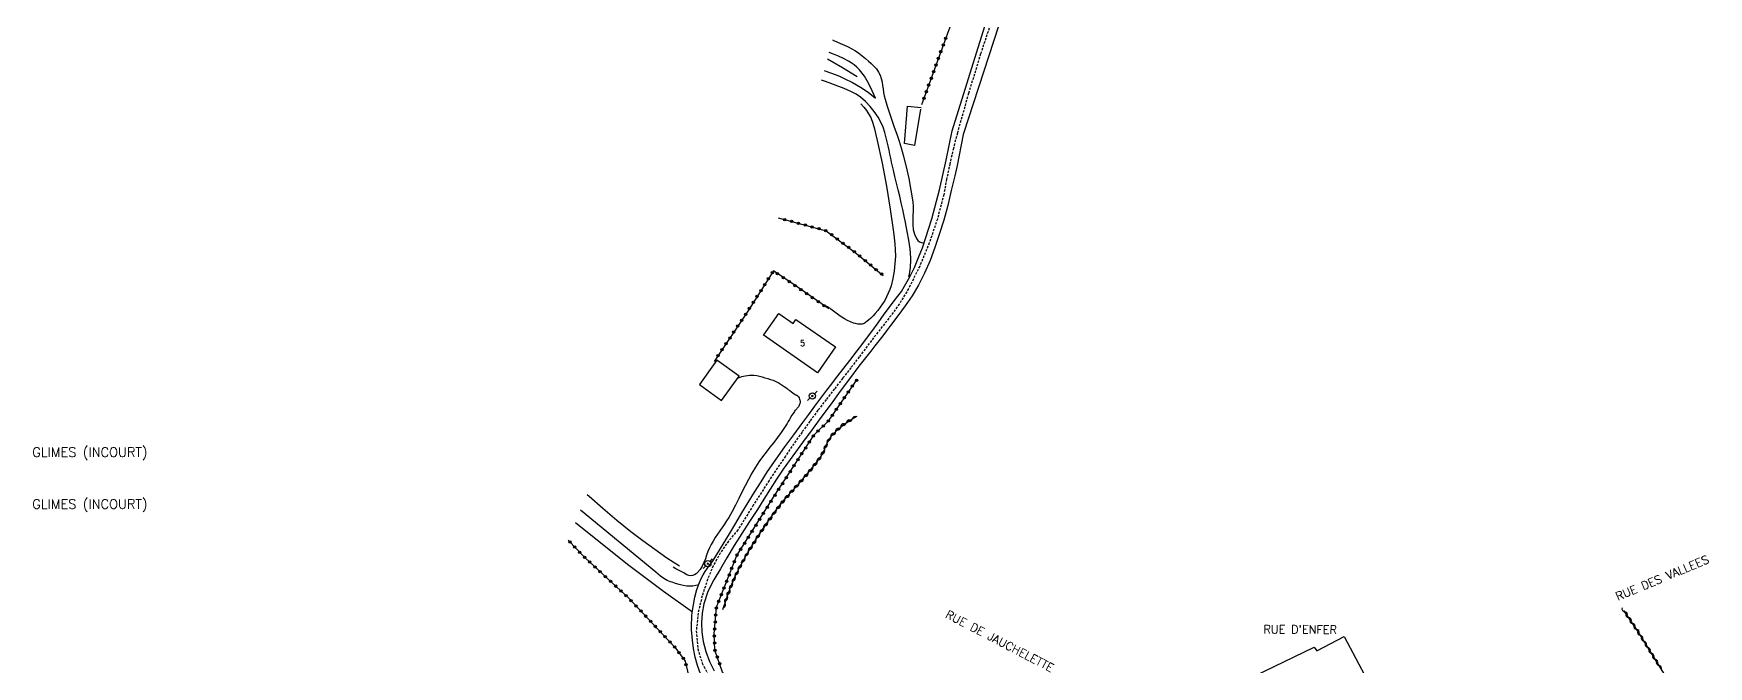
# Model space of a CAD drawing. Header units: millimetres. Extents: x 182998 to 184000, y 151998 to 153001.
# Drawn here: x 183005.1 to 183360.2, y 152459.7 to 152593.9 of the extents above; entities that cross this region are included whole.
import ezdxf
from ezdxf.enums import TextEntityAlignment as Align

# ---------------------------------------------------------------- set-up
doc = ezdxf.new("R2010")
doc.units = ezdxf.units.MM
doc.linetypes.add('DASHED', pattern=[0.75, 0.5, -0.25])
doc.layers.get('0').update_dxf_attribs({"linetype": 'CONTINUOUS'})
for name, color, linetype in [('W0001', 6, 'DASHED'), ('W0008', 7, 'CONTINUOUS'), ('W0017', 7, 'CONTINUOUS'), ('W0101', 7, 'CONTINUOUS'), ('W0104', 1, 'CONTINUOUS'), ('W0211', 2, 'CONTINUOUS'), ('W0300', 7, 'CONTINUOUS'), ('W0310', 3, 'CONTINUOUS'), ('W0322', 7, 'CONTINUOUS'), ('W0323', 7, 'CONTINUOUS'), ('W0473', 7, 'CONTINUOUS'), ('W0980', 7, 'CONTINUOUS'), ('W0989', 7, 'CONTINUOUS'), ('W0991', 7, 'CONTINUOUS')]:
    doc.layers.add(name, color=color, linetype=linetype)
doc.styles.get("Standard").update_dxf_attribs({"font": 'romans.shx', "width": 0.85})

# ---------------------------------------------------------------- blocks, each defined once
blk = doc.blocks.new('T473')
for p, q in [((-0.166667, 0.166667), (0.166667, -0.166667)), ((-0.166667, -0.166667), (0.166667, 0.166667)), ((0.500001, 0.500001), (1.000002, 1.000002)), ((-1.000002, -1.000002), (-0.500001, -0.500001))]:
    blk.add_line(p, q)
blk.add_ellipse((0, 0), major_axis=(0.471405, 0.471405), ratio=1, start_param=5.4977871438, end_param=11.780972451)
blk = doc.blocks.new('t310o')
at = {"color": 0, "linetype": 'Continuous'}
for centre, start, end in [((-0.5, 0.38), 216.8699, 323.1304), ((0.5, -0.37), 36.8699, 143.1303)]:
    blk.add_arc(centre, 0.625, start, end, dxfattribs=at)
blk = doc.blocks.new('t323o')
at = {"color": 0, "linetype": 'Continuous'}
for radius in [0.25, 0.15]:
    blk.add_circle((0, 0), radius, dxfattribs=at)
blk = doc.blocks.new('t322o')
at = {"color": 0, "linetype": 'Continuous'}
for radius in [0.25, 0.15]:
    blk.add_circle((0, 0), radius, dxfattribs=at)

msp = doc.modelspace()

# ---------------------------------------------------------------- linework, layer by layer
at = {"layer": 'W0001'}
msp.add_lwpolyline([(183208.68, 152597.88), (183205.92, 152589.58), (183203.35, 152581.22), (183200.98, 152572.79), (183200.14, 152569.56), (183199.39, 152566.3), (183198.71, 152563.03), (183198.11, 152559.74), (183196.74, 152554.58), (183195.04, 152549.52), (183193, 152544.58), (183190.63, 152539.79), (183188.69, 152536.57), (183186.47, 152533.54), (183184.14, 152530.59), (183181.87, 152527.63), (183180.16, 152525.34), (183178.42, 152523.07), (183176.67, 152520.82), (183174.91, 152518.56), (183173.16, 152516.3), (183171.43, 152514.03), (183169.72, 152511.74), (183168.05, 152509.42), (183164.52, 152504.32), (183161.07, 152499.16), (183157.72, 152493.95), (183154.45, 152488.68), (183152.45, 152486.32), (183150.7, 152483.77), (183149.22, 152481.06), (183148.03, 152478.2), (183146.88, 152474.68), (183146.01, 152471.04), (183145.63, 152467.26), (183145.98, 152463.46), (183146.89, 152460.45), (183148.32, 152457.67)], dxfattribs=at)
at = {"layer": 'W0008'}
for points in [[(183199.87, 152573.3), (183210.26, 152606.64), (183221.26, 152631.37), (183234.58, 152651.46)], [(183236.79, 152648.15), (183223.55, 152630.36), (183213.03, 152605.68), (183202.19, 152572.48)], [(183146.53, 152458.2), (183145.87, 152459.93), (183145.4, 152461.71), (183145.07, 152463.52), (183144.82, 152465.33), (183144.74, 152466.06), (183144.68, 152466.79), (183144.65, 152467.52), (183144.63, 152468.25), (183144.64, 152468.98), (183144.67, 152469.72), (183144.72, 152470.45), (183144.79, 152471.17), (183145.01, 152472.8), (183145.31, 152474.42), (183145.73, 152476.02), (183146.29, 152477.57), (183146.66, 152478.37), (183147.08, 152479.13), (183147.54, 152479.88), (183148.03, 152480.6), (183148.54, 152481.31), (183149.04, 152482.02), (183149.53, 152482.74), (183150, 152483.47), (183151.35, 152485.66), (183152.68, 152487.87), (183154, 152490.08), (183155.32, 152492.3), (183156.64, 152494.5), (183157.99, 152496.7), (183159.36, 152498.89), (183160.76, 152501.05), (183162.57, 152503.69), (183164.43, 152506.29), (183166.32, 152508.87), (183168.21, 152511.44), (183169.48, 152513.17), (183170.76, 152514.89), (183172.05, 152516.6), (183173.34, 152518.31), (183174.36, 152519.65), (183175.38, 152520.97), (183176.4, 152522.3), (183177.43, 152523.62), (183178.46, 152524.95), (183179.48, 152526.28), (183180.49, 152527.61), (183181.5, 152528.95), (183182.84, 152530.75), (183184.17, 152532.57), (183185.5, 152534.39), (183186.82, 152536.21), (183187.58, 152537.22), (183188.35, 152538.22), (183189.11, 152539.25), (183189.79, 152540.32), (183190.88, 152542.3), (183191.87, 152544.33), (183192.76, 152546.4), (183193.58, 152548.5), (183195.59, 152554.59), (183197.22, 152560.79), (183198.6, 152567.04), (183199.87, 152573.3)], [(183202.19, 152572.48), (183201.79, 152570.28), (183201.37, 152568.1), (183200.91, 152565.92), (183200.42, 152563.74), (183199.7, 152560.61), (183198.94, 152557.48), (183198.11, 152554.37), (183197.16, 152551.29), (183196.21, 152548.54), (183195.19, 152545.82), (183194.05, 152543.13), (183192.74, 152540.53), (183191.4, 152538.29), (183189.91, 152536.16), (183188.35, 152534.08), (183186.79, 152532), (183185.98, 152530.9), (183185.15, 152529.82), (183184.31, 152528.74), (183183.47, 152527.67), (183182.62, 152526.6), (183181.78, 152525.53), (183180.94, 152524.45), (183180.11, 152523.37), (183178.13, 152520.73), (183176.17, 152518.08), (183174.22, 152515.42), (183172.27, 152512.76), (183170.2, 152509.98), (183168.13, 152507.2), (183166.08, 152504.41), (183164.08, 152501.57), (183162.67, 152499.46), (183161.29, 152497.32), (183159.94, 152495.17), (183158.58, 152493.02), (183156.94, 152490.48), (183155.29, 152487.94), (183153.67, 152485.39), (183152.13, 152482.78), (183150.76, 152480.44), (183149.35, 152478.08), (183148.1, 152475.61), (183147.21, 152472.99), (183146.85, 152471.02), (183146.71, 152469.02), (183146.79, 152467.02), (183147.08, 152465.04), (183147.63, 152462.88), (183148.41, 152460.8), (183149.39, 152458.8)]]:
    msp.add_lwpolyline(points, dxfattribs=at)
at = {"layer": 'W0017'}
for points in [[(183174.57, 152592.53), (183174.61, 152592.52), (183175.42, 152592.17), (183176.23, 152591.82), (183177.04, 152591.46), (183177.84, 152591.07), (183178.63, 152590.66), (183179.39, 152590.22), (183180.13, 152589.73), (183180.83, 152589.2), (183181.5, 152588.64), (183182.16, 152588.06), (183182.74, 152587.54), (183183.31, 152587), (183183.85, 152586.41), (183184.29, 152585.74), (183184.6, 152585.06), (183184.84, 152584.34), (183185.01, 152583.61), (183185.14, 152582.87), (183185.24, 152582.15), (183185.35, 152581.42), (183185.48, 152580.69), (183185.66, 152579.98), (183186.1, 152578.49), (183186.59, 152577), (183187.1, 152575.53), (183187.62, 152574.07), (183188.14, 152572.6), (183188.64, 152571.12), (183189.1, 152569.64), (183189.53, 152568.14), (183190.14, 152565.67), (183190.67, 152563.19), (183191.14, 152560.69), (183191.55, 152558.19), (183191.64, 152557.23), (183191.63, 152556.27), (183191.57, 152555.31), (183191.52, 152554.36), (183191.52, 152553.36), (183191.63, 152552.35), (183191.89, 152551.35), (183192.34, 152550.42), (183192.63, 152550.06), (183192.99, 152549.78), (183193.41, 152549.58), (183193.86, 152549.48)], [(183183.61, 152580.22), (183182.9, 152581.78), (183182.17, 152583.35), (183181.29, 152584.87), (183180.21, 152586.24), (183179.68, 152586.76), (183179.1, 152587.24), (183178.5, 152587.67), (183177.87, 152588.06), (183176.85, 152588.6), (183175.81, 152589.08), (183174.74, 152589.51), (183173.82, 152589.85)], [(183185.92, 152571.77), (183185.63, 152572.92), (183185.23, 152574.04), (183184.74, 152575.12), (183184.16, 152576.16), (183183.37, 152577.35), (183182.49, 152578.46), (183181.5, 152579.49), (183180.42, 152580.43), (183179.53, 152581.03), (183178.57, 152581.53), (183177.59, 152581.96), (183176.6, 152582.37), (183175.67, 152582.76), (183174.73, 152583.11), (183173.78, 152583.45), (183172.83, 152583.77), (183172.18, 152583.98)], [(183172.75, 152586.03), (183173.1, 152585.92), (183174.09, 152585.58), (183175.06, 152585.23), (183176.03, 152584.84), (183176.97, 152584.4), (183178.72, 152583.51), (183180.43, 152582.56), (183182.08, 152581.47), (183183.61, 152580.22)], [(183190.72, 152542.31), (183190.82, 152542.81), (183190.91, 152543.31), (183190.98, 152543.82), (183191.04, 152544.33), (183191.08, 152544.84), (183191.1, 152545.35), (183191.11, 152545.86), (183191.11, 152546.37), (183190.98, 152548.25), (183190.71, 152550.12), (183190.36, 152551.97), (183190, 152553.82), (183189.72, 152555.22), (183189.42, 152556.62), (183189.1, 152558.01), (183188.76, 152559.4), (183188.42, 152560.78), (183188.08, 152562.17), (183187.74, 152563.56), (183187.42, 152564.95), (183187.23, 152565.8), (183187.05, 152566.65), (183186.87, 152567.51), (183186.69, 152568.36), (183186.5, 152569.21), (183186.32, 152570.07), (183186.12, 152570.92), (183185.92, 152571.77)], [(183137.05, 152479.73), (183121.11, 152492.87)], [(183120.02, 152490.26), (183131.03, 152481.41), (183138.71, 152475.7), (183144.82, 152471.31)], [(183146.16, 152477.03), (183145.54, 152476.87), (183144.91, 152476.77), (183144.27, 152476.73), (183143.63, 152476.75), (183142.82, 152476.87), (183142.03, 152477.08), (183141.26, 152477.34), (183140.5, 152477.6), (183140.15, 152477.71), (183139.79, 152477.84), (183139.44, 152477.98), (183139.11, 152478.15), (183138.55, 152478.49), (183138.02, 152478.87), (183137.52, 152479.28), (183137.05, 152479.73)]]:
    msp.add_lwpolyline(points, dxfattribs=at)
at = {"layer": 'W0101'}
for points in [[(183159.94, 152530), (183163.1, 152534.54), (183166.15, 152532.42), (183166.76, 152533.31), (183175.15, 152527.47), (183171.32, 152521.98), (183159.82, 152530)], [(183297.94, 152426.31), (183281.68, 152453.73), (183280.73, 152455.44), (183259.57, 152444.94), (183255.46, 152453.55), (183276.65, 152463.86), (183277.17, 152463.05), (183282.96, 152466.1), (183287.94, 152456.76), (183303.94, 152429.81)]]:
    msp.add_lwpolyline(points, close=True, dxfattribs=at)
at = {"layer": 'W0104'}
msp.add_lwpolyline([(183193.16, 152577.9), (183191.92, 152570.14), (183189.79, 152570.58), (183190.42, 152578.5), (183193.32, 152578.19)], dxfattribs=at)
msp.add_lwpolyline([(183146.29, 152519.5), (183151, 152516.13), (183154.69, 152521.29), (183149.98, 152524.66), (183146.29, 152519.5)], close=True, dxfattribs=at)
at = {"layer": 'W0211'}
for points in [[(183180.53, 152578.98), (183181.14, 152578.32), (183181.69, 152577.62), (183182.18, 152576.87), (183182.61, 152576.08), (183183.09, 152574.9), (183183.44, 152573.68), (183183.73, 152572.44), (183184, 152571.21), (183185.04, 152566.4), (183185.95, 152561.56), (183186.74, 152556.69), (183187.42, 152551.82), (183187.59, 152550.56), (183187.74, 152549.29), (183187.83, 152548.02), (183187.84, 152546.74), (183187.75, 152545.14), (183187.58, 152543.55), (183187.31, 152541.98), (183186.92, 152540.42), (183186.66, 152539.62), (183186.34, 152538.84), (183185.98, 152538.08), (183185.58, 152537.34), (183185.14, 152536.6), (183184.65, 152535.88), (183184.14, 152535.19), (183183.58, 152534.53), (183183.13, 152534.03), (183182.65, 152533.56), (183182.15, 152533.11), (183181.61, 152532.71), (183181.42, 152532.59), (183181.22, 152532.47), (183181.01, 152532.37), (183180.79, 152532.31), (183180.33, 152532.28), (183179.87, 152532.32), (183179.42, 152532.41), (183178.98, 152532.53), (183178.31, 152532.77), (183177.68, 152533.08), (183177.07, 152533.43), (183176.48, 152533.79), (183176.17, 152533.98), (183175.88, 152534.19), (183175.59, 152534.41), (183175.31, 152534.63), (183175.02, 152534.85), (183174.74, 152535.07), (183174.45, 152535.29), (183174.16, 152535.5), (183173.92, 152535.66), (183173.68, 152535.82), (183173.43, 152535.98), (183173.19, 152536.13)], [(183154.61, 152520.92), (183154.95, 152521.06), (183155.3, 152521.18), (183155.66, 152521.28), (183156.03, 152521.36), (183156.48, 152521.44), (183156.93, 152521.49), (183157.39, 152521.51), (183157.84, 152521.5), (183158.44, 152521.42), (183159.03, 152521.28), (183159.61, 152521.11), (183160.18, 152520.94), (183160.77, 152520.77), (183161.36, 152520.6), (183161.94, 152520.39), (183162.5, 152520.15), (183162.97, 152519.91), (183163.42, 152519.63), (183163.85, 152519.34), (183164.29, 152519.05), (183164.6, 152518.84), (183164.9, 152518.63), (183165.2, 152518.41), (183165.5, 152518.2), (183165.8, 152517.98), (183166.1, 152517.76), (183166.41, 152517.55), (183166.71, 152517.34), (183166.77, 152517.3), (183166.83, 152517.27), (183166.88, 152517.24), (183166.94, 152517.21), (183167, 152517.17), (183167.06, 152517.14), (183167.11, 152517.1), (183167.16, 152517.05), (183167.31, 152516.86), (183167.43, 152516.65), (183167.53, 152516.43), (183167.61, 152516.21), (183167.64, 152516.07), (183167.66, 152515.93), (183167.67, 152515.79), (183167.66, 152515.65), (183167.62, 152515.46), (183167.55, 152515.28), (183167.46, 152515.11), (183167.37, 152514.94), (183167.27, 152514.79), (183167.16, 152514.64), (183167.04, 152514.5), (183166.92, 152514.37), (183166.8, 152514.23), (183166.68, 152514.1), (183166.56, 152513.96), (183166.45, 152513.81), (183166.17, 152513.39), (183165.9, 152512.97), (183165.64, 152512.53), (183165.39, 152512.09), (183165.14, 152511.66), (183164.88, 152511.22), (183164.62, 152510.79), (183164.34, 152510.36), (183163.6, 152509.3), (183162.83, 152508.25), (183162.04, 152507.23), (183161.23, 152506.2), (183160.44, 152505.18), (183159.66, 152504.14), (183158.9, 152503.08), (183158.19, 152501.99), (183157.41, 152500.7), (183156.67, 152499.37), (183155.98, 152498.02), (183155.31, 152496.67), (183154.64, 152495.31), (183153.96, 152493.96), (183153.25, 152492.62), (183152.5, 152491.31), (183152.05, 152490.58), (183151.59, 152489.87), (183151.11, 152489.16), (183150.62, 152488.46), (183150.13, 152487.76), (183149.66, 152487.05), (183149.2, 152486.33), (183148.76, 152485.6), (183148.4, 152484.86), (183148.09, 152484.1), (183147.82, 152483.33), (183147.56, 152482.56), (183147.25, 152481.78), (183146.89, 152481.02), (183146.44, 152480.3), (183145.9, 152479.65), (183145.59, 152479.38), (183145.25, 152479.16), (183144.86, 152479), (183144.45, 152478.94), (183144.04, 152479), (183143.66, 152479.17), (183143.31, 152479.38), (183142.97, 152479.57), (183142.41, 152479.85), (183141.84, 152480.15), (183141.29, 152480.46), (183140.74, 152480.78)]]:
    msp.add_lwpolyline(points, dxfattribs=at)
at = {"layer": 'W0300'}
for points in [[(183179.74, 152584.72), (183176.64, 152586.65), (183173.47, 152588.45), (183173.43, 152588.47)], [(183142.05, 152480.99), (183139.42, 152482.72), (183136.82, 152484.5), (183134.27, 152486.35), (183131.76, 152488.25), (183128.76, 152490.69), (183125.83, 152493.21), (183122.93, 152495.76), (183122.48, 152496.15)]]:
    msp.add_lwpolyline(points, dxfattribs=at)
at = {"layer": 'W0310'}
for points in [[(183151.29, 152471.78), (183152.01, 152474.08), (183152.84, 152476.34), (183153.77, 152478.56), (183154.82, 152480.73), (183156.54, 152483.87), (183158.44, 152486.91), (183160.45, 152489.88), (183162.53, 152492.78), (183163.65, 152494.25), (183164.83, 152495.66), (183166.05, 152497.04), (183167.29, 152498.41), (183168.52, 152499.78), (183169.72, 152501.18), (183170.87, 152502.63), (183171.95, 152504.13), (183172.29, 152504.69), (183172.59, 152505.27), (183172.86, 152505.87), (183173.13, 152506.47), (183173.4, 152507.07), (183173.7, 152507.66), (183174.05, 152508.23), (183174.45, 152508.76), (183175.61, 152509.97), (183176.89, 152511.05), (183178.28, 152511.98), (183179.77, 152512.76)], [(183356.84, 152448.5), (183345.23, 152467.21), (183342.3, 152471.59)]]:
    msp.add_lwpolyline(points, dxfattribs=at)
at = {"layer": 'W0322'}
for points in [[(183230.42, 152650.86), (183226.08, 152645.04), (183221.16, 152639.09), (183204.87, 152610.46), (183193.4, 152578.77)], [(183173.71, 152535.55), (183167, 152540.18), (183162, 152543.6), (183156.68, 152535.29), (183149.42, 152524.39)], [(183118.45, 152486.51), (183122.1, 152482.73), (183131.45, 152474.07), (183138.61, 152466.46), (183141.08, 152463.83), (183143.27, 152460.88), (183144.24, 152456.65), (183145.61, 152452.62), (183149.45, 152448.54), (183152.98, 152445.57)]]:
    msp.add_lwpolyline(points, dxfattribs=at)
at = {"layer": 'W0323'}
for points in [[(183162.96, 152554.86), (183173.16, 152552.11), (183179.63, 152547.29), (183185.27, 152542.63)], [(183187.53, 152436.33), (183176.56, 152442.01), (183167.14, 152446.62), (183161.27, 152449.46), (183155.64, 152453.15), (183151.21, 152458.52), (183149.58, 152463.17), (183149.45, 152466.65), (183149.9, 152472.28), (183154.24, 152483.28), (183162.16, 152495.81), (183170.61, 152508.84), (183173.71, 152511.89), (183179.71, 152520.55)]]:
    msp.add_lwpolyline(points, dxfattribs=at)

# ---------------------------------------------------------------- block references
at = {"layer": 'W0310'}
for p, rotation in [((183178.71, 152512.2), 27.70832811993685), ((183174.15, 152508.37), 52.63724215536204), ((183175.15, 152509.49), 46.21869230899929), ((183176.25, 152510.5), 40.0485720972925), ((183177.44, 152511.41), 33.87845070089708), ((183172.79, 152505.7), 65.55734320186001), ((183173.4, 152507.07), 62.95733342909792), ((183170.33, 152501.95), 51.44043993138958), ((183171.24, 152503.14), 54.34309017124156), ((183172.1, 152504.37), 58.51182445843786), ((183167.4, 152498.53), 48.13349729475392), ((183168.4, 152499.65), 48.13349729475392), ((183169.38, 152500.79), 49.36972548031468), ((183164.42, 152495.17), 50.10357600955541), ((183165.4, 152496.3), 48.56438170786164), ((183166.4, 152497.42), 47.86444985649727), ((183161.68, 152491.6), 54.39277527864883), ((183162.56, 152492.82), 52.48011382453622), ((183163.47, 152494.01), 52.48011382453622), ((183159.11, 152487.91), 55.83980599610871), ((183159.95, 152489.15), 55.83980599610871), ((183160.81, 152490.38), 54.39277527864883), ((183156.69, 152484.11), 58.11664826040621), ((183157.49, 152485.38), 58.11664826040621), ((183158.28, 152486.66), 58.11664826040621), ((183154.54, 152480.16), 64.33080839559476), ((183155.24, 152481.49), 61.22052974624088), ((183155.96, 152482.8), 61.22052974624088), ((183153.3, 152477.43), 67.10538781145074), ((183153.89, 152478.81), 64.33080839559476), ((183151.74, 152473.21), 72.65454692084107), ((183152.21, 152474.63), 69.87996731934234), ((183152.73, 152476.04), 69.87996731934234), ((183342.46, 152471.35), 123.807841354736), ((183343.3, 152470.1), 123.807841354736), ((183344.13, 152468.86), 123.807841354736), ((183344.97, 152467.61), 123.807841354736), ((183345.77, 152466.34), 121.812341814466), ((183346.56, 152465.07), 121.812341814466), ((183347.35, 152463.79), 121.812341814466), ((183348.14, 152462.52), 121.812341814466), ((183348.94, 152461.25), 121.812341814466), ((183349.73, 152459.97), 121.812341814466)]:
    msp.add_blockref('t310o', p, dxfattribs=dict(at, rotation=rotation))
at = {"layer": 'W0322'}
for p, rotation in [((183197.99, 152591.46), 250.0963015485827), ((183198.5, 152592.87), 250.0963015485827), ((183196.46, 152587.23), 250.0963015485827), ((183196.97, 152588.64), 250.0963015485827), ((183197.48, 152590.05), 250.0963015485827), ((183195.44, 152584.41), 250.0963015485827), ((183195.95, 152585.82), 250.0963015485827), ((183193.91, 152580.18), 250.0963015485827), ((183194.42, 152581.59), 250.0963015485827), ((183194.93, 152583), 250.0963015485827), ((183160.94, 152541.95), 237.4145872378866), ((183161.75, 152543.21), 237.4145872378866), ((183162.85, 152543.02), 145.6226107622817), ((183164.09, 152542.17), 145.6226107622817), ((183165.33, 152541.33), 145.6226107622817), ((183158.52, 152538.16), 237.4145872378866), ((183159.33, 152539.42), 237.4145872378866), ((183160.13, 152540.68), 237.4145872378866), ((183166.57, 152540.48), 145.6226107622817), ((183167.8, 152539.63), 145.3896684093365), ((183169.04, 152538.78), 145.3896684093365), ((183170.27, 152537.93), 145.3896684093365), ((183156.08, 152534.38), 236.3128850845694), ((183156.9, 152535.63), 237.4145872378866), ((183157.71, 152536.89), 237.4145872378866), ((183171.51, 152537.07), 145.3896684093365), ((183172.74, 152536.22), 145.3896684093365), ((183153.58, 152530.63), 236.3128850845694), ((183154.41, 152531.88), 236.3128850845694), ((183155.24, 152533.13), 236.3128850845694), ((183151.08, 152526.89), 236.3128850845694), ((183151.92, 152528.14), 236.3128850845694), ((183152.75, 152529.38), 236.3128850845694), ((183150.25, 152525.64), 236.3128850845694), ((183118.83, 152486.12), 313.9815812625724), ((183119.87, 152485.04), 313.9815812625724), ((183120.91, 152483.96), 313.9815812625724), ((183121.95, 152482.88), 313.9815812625724), ((183123.04, 152481.86), 317.1798129358723), ((183124.14, 152480.84), 317.1798129358723), ((183125.25, 152479.82), 317.1798129358723), ((183126.35, 152478.8), 317.1798129358723), ((183127.45, 152477.78), 317.1798129358723), ((183128.55, 152476.76), 317.1798129358723), ((183129.65, 152475.74), 317.1798129358723), ((183130.75, 152474.72), 317.1798129358723), ((183131.82, 152473.67), 313.2672503715566), ((183132.85, 152472.58), 313.2672503715566), ((183133.88, 152471.49), 313.2672503715566), ((183134.9, 152470.4), 313.2672503715566), ((183135.93, 152469.3), 313.2672503715566), ((183136.96, 152468.21), 313.2672503715566), ((183137.99, 152467.12), 313.2672503715566), ((183139.02, 152466.03), 313.2314858747676), ((183140.04, 152464.93), 313.2314858747676), ((183141.07, 152463.84), 313.2314858747676), ((183141.97, 152462.64), 306.5440303543328), ((183142.86, 152461.43), 306.5440303543328), ((183143.45, 152460.09), 282.9455792682576)]:
    msp.add_blockref('t322o', p, dxfattribs=dict(at, rotation=rotation))
at = {"layer": 'W0323'}
for p, rotation in [((183164.4, 152554.47), 344.9039524752051), ((183165.85, 152554.08), 344.9039524752051), ((183167.3, 152553.69), 344.9039524752051), ((183168.75, 152553.3), 344.9039524752051), ((183170.2, 152552.91), 344.9039524752051), ((183171.64, 152552.51), 344.9039524752051), ((183173.09, 152552.12), 344.9039524752051), ((183174.31, 152551.25), 323.3573073368133), ((183175.51, 152550.36), 323.3573073368133), ((183176.71, 152549.46), 323.3573073368133), ((183177.92, 152548.57), 323.3573073368133), ((183179.12, 152547.67), 323.3573073368133), ((183180.3, 152546.74), 320.4087079520333), ((183181.45, 152545.78), 320.4087079520333), ((183182.61, 152544.83), 320.4087079520333), ((183183.77, 152543.87), 320.4087079520333), ((183184.92, 152542.92), 320.4087079520333), ((183179.61, 152520.4), 55.28063957803303), ((183177.05, 152516.7), 55.28063957803303), ((183177.9, 152517.93), 55.28063957803303), ((183178.75, 152519.17), 55.28063957803303), ((183174.48, 152513), 55.28063957803303), ((183175.34, 152514.23), 55.28063957803303), ((183176.19, 152515.47), 55.28063957803303), ((183171.47, 152509.68), 44.51326099462442), ((183172.54, 152510.74), 44.51326099462442), ((183173.61, 152511.79), 44.51326099462442), ((183168.82, 152506.07), 57.04015320471706), ((183169.63, 152507.33), 57.04015320471706), ((183170.45, 152508.59), 57.04015320471706), ((183166.37, 152502.3), 57.04015320471706), ((183167.18, 152503.56), 57.04015320471706), ((183168, 152504.82), 57.04015320471706), ((183163.92, 152498.52), 57.04015320471706), ((183164.74, 152499.78), 57.04015320471706), ((183165.55, 152501.04), 57.04015320471706), ((183161.48, 152494.74), 57.69561892395576), ((183162.29, 152496.01), 57.04015320471706), ((183163.1, 152497.26), 57.04015320471706), ((183159.88, 152492.2), 57.69561892395576), ((183160.68, 152493.47), 57.69561892395576), ((183157.48, 152488.4), 57.69561892395576), ((183158.28, 152489.67), 57.69561892395576), ((183159.08, 152490.94), 57.69561892395576), ((183155.07, 152484.6), 57.69561892395576), ((183155.87, 152485.86), 57.69561892395576), ((183156.67, 152487.13), 57.69561892395576), ((183153.16, 152480.54), 68.46197550681113), ((183153.71, 152481.94), 68.46197550681113), ((183154.27, 152483.33), 57.69561892395576), ((183152.06, 152477.75), 68.46197550681113), ((183152.61, 152479.15), 68.46197550681113), ((183150.4, 152473.57), 68.46197550681113), ((183150.96, 152474.96), 68.46197550681113), ((183151.51, 152476.36), 68.46197550681113), ((183149.77, 152470.67), 85.4609635432945), ((183149.89, 152472.16), 85.4609635432945), ((183149.53, 152467.68), 85.4609635432945), ((183149.65, 152469.17), 85.4609635432945), ((183149.47, 152466.18), 92.1722098259283), ((183149.52, 152464.68), 92.1722098259283), ((183149.58, 152463.18), 92.1722098259283), ((183150.07, 152461.77), 109.3074130857458), ((183150.57, 152460.35), 109.3074130857458)]:
    msp.add_blockref('t323o', p, dxfattribs=dict(at, rotation=rotation))
at = {"layer": 'W0473'}
for p in [(183170.24, 152517.08), (183148.08, 152481.52)]:
    msp.add_blockref('T473', p, dxfattribs=at)

# ---------------------------------------------------------------- texts
at = {"layer": 'W0980'}
for p in [(183017.07, 152505.02), (183017.07, 152494.02)]:
    msp.add_text('GLIMES (INCOURT)', height=2, dxfattribs=at).set_placement(p, align=Align.MIDDLE)
at = {"layer": 'W0989'}
for s, rotation, p in [('RUE DES VALLEES  ', 22.6224, (183351.55, 152478.99)), ('RUE DE JAUCHELETTE  ', 332.5392, (183211.03, 152464.58)), ("RUE D'ENFER  ", 359.6859, (183274.88, 152467.58))]:
    msp.add_text(s, height=1.75, rotation=rotation, dxfattribs=at).set_placement(p, align=Align.MIDDLE_CENTER)
at = {"layer": 'W0991'}
msp.add_text('5', height=1.25, dxfattribs=at).set_placement((183168.16, 152528.26), align=Align.MIDDLE_CENTER)

doc.saveas('drawing.dxf')
